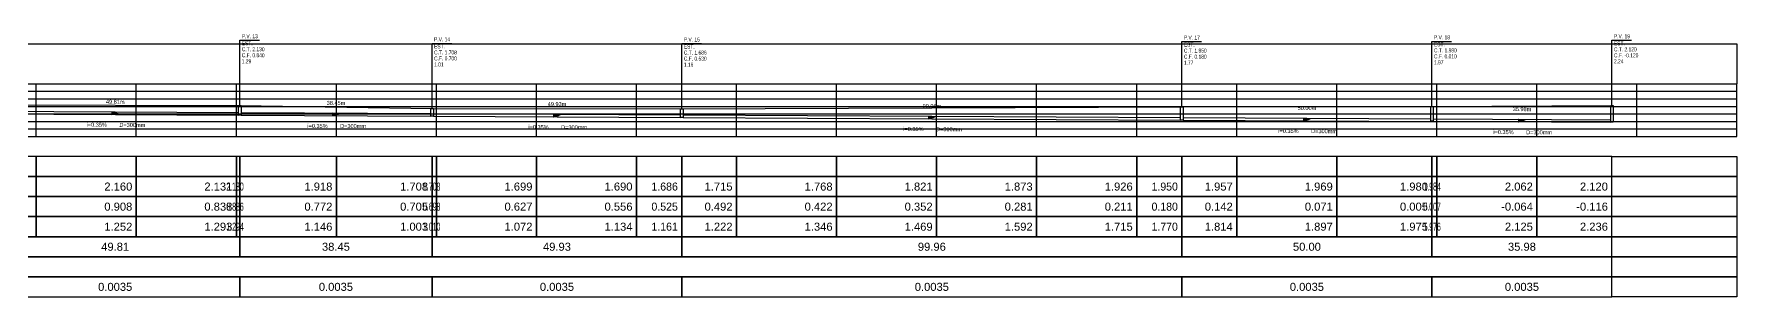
# Model space of a CAD drawing. Extents: x -160 to 364724, y -100 to 7353297.
# Drawn here: x 360605.4 to 360945.8, y 7351309 to 7351361.4 of the extents above; entities that cross this region are included whole.
import ezdxf
from ezdxf.enums import TextEntityAlignment as Align

# ---------------------------------------------------------------- set-up
doc = ezdxf.new("R2010")
doc.units = 0
doc.header["$LTSCALE"] = 5
for name, color, linetype in [('PS_IND_COMPRIMENTO', 7, 'Continuous'), ('PS_IND_DIAMETRO', 7, 'Continuous'), ('PS_IND_FLUXO', 3, 'Continuous'), ('PS_IND_INCLINACAO', 7, 'Continuous'), ('PS_PERFIL_CAIXAS', 7, 'Continuous'), ('PS_PERFIL_COTA_LIN', 7, 'Continuous'), ('PS_PERFIL_COTA_TXT', 5, 'Continuous'), ('PS_PERFIL_GRADE', 8, 'Continuous'), ('PS_PERFIL_TERRENO', 3, 'Continuous'), ('PS_PERFIL_TUBO', 7, 'Continuous'), ('PS_PONTOS_IDENTIFICACAO_LIN', 7, 'Continuous'), ('PS_PONTOS_IDENTIFICACAO_TXT', 7, 'Continuous')]:
    doc.layers.add(name, color=color, linetype=linetype)
doc.styles.get("Standard").update_dxf_attribs({"font": 'arial.ttf'})

# ---------------------------------------------------------------- blocks, each defined once
blk = doc.blocks.new('*U256')
at = {"layer": 'PS_PERFIL_GRADE', "linetype": 'Continuous'}
for p, q in [((0, 0), (0, 10.5)), ((0, 10.5), (760, 10.5)), ((20, 0), (20, 10.5)), ((40, 0), (40, 10.5)), ((60, 0), (60, 10.5)), ((80, 0), (80, 10.5)), ((100, 0), (100, 10.5)), ((120, 0), (120, 10.5)), ((140, 0), (140, 10.5)), ((160, 0), (160, 10.5)), ((180, 0), (180, 10.5)), ((200, 0), (200, 10.5)), ((220, 0), (220, 10.5)), ((240, 0), (240, 10.5)), ((260, 0), (260, 10.5)), ((280, 0), (280, 10.5)), ((300, 0), (300, 10.5)), ((320, 0), (320, 10.5)), ((340, 0), (340, 10.5)), ((360, 0), (360, 10.5)), ((380, 0), (380, 10.5)), ((400, 0), (400, 10.5)), ((420, 0), (420, 10.5)), ((440, 0), (440, 10.5)), ((460, 0), (460, 10.5)), ((480, 0), (480, 10.5)), ((500, 0), (500, 10.5)), ((520, 0), (520, 10.5)), ((540, 0), (540, 10.5)), ((560, 0), (560, 10.5)), ((580, 0), (580, 10.5)), ((600, 0), (600, 10.5)), ((620, 0), (620, 10.5)), ((640, 0), (640, 10.5)), ((660, 0), (660, 10.5)), ((680, 0), (680, 10.5)), ((700, 0), (700, 10.5)), ((720, 0), (720, 10.5)), ((740, 0), (740, 10.5)), ((760, 0), (760, 10.5)), ((0, 9), (760, 9)), ((0, 7.5), (760, 7.5)), ((0, 6), (760, 6)), ((0, 4.5), (760, 4.5)), ((0, 3), (760, 3)), ((0, 1.5), (760, 1.5)), ((0, 0), (760, 0))]:
    blk.add_line(p, q, dxfattribs=at)
blk.add_lwpolyline([(0, 10.5), (0, 18.5), (760, 18.5), (760, 10.5)], dxfattribs=at)
at = {"layer": 'PS_PERFIL_GRADE'}
for s, p in [('5', (-0.8, 10.5)), ('4', (-0.8, 9)), ('3', (-0.8, 7.5)), ('2', (-0.8, 6)), ('0', (-0.8, 3)), ('1', (-0.8, 4.5)), ('-1', (-0.8, 1.5)), ('-2', (-0.8, 0))]:
    blk.add_text(s, height=1.6, dxfattribs=at).set_placement(p, align=Align.MIDDLE_RIGHT)

msp = doc.modelspace()

# ---------------------------------------------------------------- linework, layer by layer
at = {"layer": 'PS_IND_FLUXO'}
for points in [[(360620.793, 7351345.633, 0.8, 0, 0), (360622.393, 7351345.624, 0, 0, 0)], [(360664.923, 7351345.407, 0.8, 0, 0), (360666.523, 7351345.398, 0, 0, 0)], [(360709.113, 7351345.167, 0.8, 0, 0), (360710.713, 7351345.158, 0, 0, 0)], [(360784.061, 7351344.781, 0.8, 0, 0), (360785.661, 7351344.772, 0, 0, 0)], [(360859.042, 7351344.387, 0.8, 0, 0), (360860.642, 7351344.378, 0, 0, 0)], [(360902.032, 7351344.169, 0.8, 0, 0), (360903.632, 7351344.16, 0, 0, 0)]]:
    msp.add_lwpolyline(points, format="xyseb", dxfattribs=at)
at = {"layer": 'PS_PERFIL_CAIXAS', "linetype": 'Continuous'}
for points in [[(360646.249, 7351347.214), (360646.749, 7351347.214), (360646.749, 7351345.279), (360646.249, 7351345.279)], [(360684.697, 7351346.581), (360685.197, 7351346.581), (360685.197, 7351345.069), (360684.697, 7351345.069)], [(360734.629, 7351346.548), (360735.129, 7351346.548), (360735.129, 7351344.814), (360734.629, 7351344.814)], [(360834.593, 7351346.944), (360835.093, 7351346.944), (360835.093, 7351344.289), (360834.593, 7351344.289)], [(360884.591, 7351346.989), (360885.091, 7351346.989), (360885.091, 7351344.034), (360884.591, 7351344.034)], [(360920.573, 7351347.199), (360921.073, 7351347.199), (360921.073, 7351343.839), (360920.573, 7351343.839)]]:
    msp.add_lwpolyline(points, close=True, dxfattribs=at)
at = {"layer": 'PS_PERFIL_COTA_LIN', "linetype": 'Continuous'}
for points in [[(360596.687, 7351337.019), (360596.687, 7351333.019), (360605.815, 7351333.019), (360605.815, 7351337.019)], [(360605.815, 7351337.019), (360605.815, 7351333.019), (360625.815, 7351333.019), (360625.815, 7351337.019)], [(360625.815, 7351337.019), (360625.815, 7351333.019), (360645.815, 7351333.019), (360645.815, 7351337.019)], [(360645.815, 7351337.019), (360645.815, 7351333.019), (360646.499, 7351333.019), (360646.499, 7351337.019)], [(360646.499, 7351337.019), (360646.499, 7351333.019), (360665.815, 7351333.019), (360665.815, 7351337.019)], [(360665.815, 7351337.019), (360665.815, 7351333.019), (360684.947, 7351333.019), (360684.947, 7351337.019)], [(360684.947, 7351337.019), (360684.947, 7351333.019), (360685.815, 7351333.019), (360685.815, 7351337.019)], [(360685.815, 7351337.019), (360685.815, 7351333.019), (360705.815, 7351333.019), (360705.815, 7351337.019)], [(360705.815, 7351337.019), (360705.815, 7351333.019), (360725.815, 7351333.019), (360725.815, 7351337.019)], [(360725.815, 7351337.019), (360725.815, 7351333.019), (360734.879, 7351333.019), (360734.879, 7351337.019)], [(360734.879, 7351337.019), (360734.879, 7351333.019), (360745.815, 7351333.019), (360745.815, 7351337.019)], [(360745.815, 7351337.019), (360745.815, 7351333.019), (360765.815, 7351333.019), (360765.815, 7351337.019)], [(360765.815, 7351337.019), (360765.815, 7351333.019), (360785.815, 7351333.019), (360785.815, 7351337.019)], [(360785.815, 7351337.019), (360785.815, 7351333.019), (360805.815, 7351333.019), (360805.815, 7351337.019)], [(360805.815, 7351337.019), (360805.815, 7351333.019), (360825.815, 7351333.019), (360825.815, 7351337.019)], [(360825.815, 7351337.019), (360825.815, 7351333.019), (360834.843, 7351333.019), (360834.843, 7351337.019)], [(360834.843, 7351337.019), (360834.843, 7351333.019), (360845.815, 7351333.019), (360845.815, 7351337.019)], [(360845.815, 7351337.019), (360845.815, 7351333.019), (360865.815, 7351333.019), (360865.815, 7351337.019)], [(360865.815, 7351337.019), (360865.815, 7351333.019), (360884.841, 7351333.019), (360884.841, 7351337.019)], [(360884.841, 7351337.019), (360884.841, 7351333.019), (360885.815, 7351333.019), (360885.815, 7351337.019)], [(360885.815, 7351337.019), (360885.815, 7351333.019), (360905.815, 7351333.019), (360905.815, 7351337.019)], [(360905.815, 7351337.019), (360905.815, 7351333.019), (360920.823, 7351333.019), (360920.823, 7351337.019)], [(360945.815, 7351337.019), (360945.815, 7351333.019), (360920.823, 7351333.019), (360920.823, 7351337.019)], [(360596.687, 7351333.019), (360596.687, 7351329.019), (360605.815, 7351329.019), (360605.815, 7351333.019)], [(360605.815, 7351333.019), (360605.815, 7351329.019), (360625.815, 7351329.019), (360625.815, 7351333.019)], [(360625.815, 7351333.019), (360625.815, 7351329.019), (360645.815, 7351329.019), (360645.815, 7351333.019)], [(360645.815, 7351333.019), (360645.815, 7351329.019), (360646.499, 7351329.019), (360646.499, 7351333.019)], [(360646.499, 7351333.019), (360646.499, 7351329.019), (360665.815, 7351329.019), (360665.815, 7351333.019)], [(360665.815, 7351333.019), (360665.815, 7351329.019), (360684.947, 7351329.019), (360684.947, 7351333.019)], [(360684.947, 7351333.019), (360684.947, 7351329.019), (360685.815, 7351329.019), (360685.815, 7351333.019)], [(360685.815, 7351333.019), (360685.815, 7351329.019), (360705.815, 7351329.019), (360705.815, 7351333.019)], [(360705.815, 7351333.019), (360705.815, 7351329.019), (360725.815, 7351329.019), (360725.815, 7351333.019)], [(360725.815, 7351333.019), (360725.815, 7351329.019), (360734.879, 7351329.019), (360734.879, 7351333.019)], [(360734.879, 7351333.019), (360734.879, 7351329.019), (360745.815, 7351329.019), (360745.815, 7351333.019)], [(360745.815, 7351333.019), (360745.815, 7351329.019), (360765.815, 7351329.019), (360765.815, 7351333.019)], [(360765.815, 7351333.019), (360765.815, 7351329.019), (360785.815, 7351329.019), (360785.815, 7351333.019)], [(360785.815, 7351333.019), (360785.815, 7351329.019), (360805.815, 7351329.019), (360805.815, 7351333.019)], [(360805.815, 7351333.019), (360805.815, 7351329.019), (360825.815, 7351329.019), (360825.815, 7351333.019)], [(360825.815, 7351333.019), (360825.815, 7351329.019), (360834.843, 7351329.019), (360834.843, 7351333.019)], [(360834.843, 7351333.019), (360834.843, 7351329.019), (360845.815, 7351329.019), (360845.815, 7351333.019)], [(360845.815, 7351333.019), (360845.815, 7351329.019), (360865.815, 7351329.019), (360865.815, 7351333.019)], [(360865.815, 7351333.019), (360865.815, 7351329.019), (360884.841, 7351329.019), (360884.841, 7351333.019)], [(360884.841, 7351333.019), (360884.841, 7351329.019), (360885.815, 7351329.019), (360885.815, 7351333.019)], [(360885.815, 7351333.019), (360885.815, 7351329.019), (360905.815, 7351329.019), (360905.815, 7351333.019)], [(360905.815, 7351333.019), (360905.815, 7351329.019), (360920.823, 7351329.019), (360920.823, 7351333.019)], [(360945.815, 7351333.019), (360945.815, 7351329.019), (360920.823, 7351329.019), (360920.823, 7351333.019)], [(360596.687, 7351329.019), (360596.687, 7351325.019), (360605.815, 7351325.019), (360605.815, 7351329.019)], [(360605.815, 7351329.019), (360605.815, 7351325.019), (360625.815, 7351325.019), (360625.815, 7351329.019)], [(360625.815, 7351329.019), (360625.815, 7351325.019), (360645.815, 7351325.019), (360645.815, 7351329.019)], [(360645.815, 7351329.019), (360645.815, 7351325.019), (360646.499, 7351325.019), (360646.499, 7351329.019)], [(360646.499, 7351329.019), (360646.499, 7351325.019), (360665.815, 7351325.019), (360665.815, 7351329.019)], [(360665.815, 7351329.019), (360665.815, 7351325.019), (360684.947, 7351325.019), (360684.947, 7351329.019)], [(360684.947, 7351329.019), (360684.947, 7351325.019), (360685.815, 7351325.019), (360685.815, 7351329.019)], [(360685.815, 7351329.019), (360685.815, 7351325.019), (360705.815, 7351325.019), (360705.815, 7351329.019)], [(360705.815, 7351329.019), (360705.815, 7351325.019), (360725.815, 7351325.019), (360725.815, 7351329.019)], [(360725.815, 7351329.019), (360725.815, 7351325.019), (360734.879, 7351325.019), (360734.879, 7351329.019)], [(360734.879, 7351329.019), (360734.879, 7351325.019), (360745.815, 7351325.019), (360745.815, 7351329.019)], [(360745.815, 7351329.019), (360745.815, 7351325.019), (360765.815, 7351325.019), (360765.815, 7351329.019)], [(360765.815, 7351329.019), (360765.815, 7351325.019), (360785.815, 7351325.019), (360785.815, 7351329.019)], [(360785.815, 7351329.019), (360785.815, 7351325.019), (360805.815, 7351325.019), (360805.815, 7351329.019)], [(360805.815, 7351329.019), (360805.815, 7351325.019), (360825.815, 7351325.019), (360825.815, 7351329.019)], [(360825.815, 7351329.019), (360825.815, 7351325.019), (360834.843, 7351325.019), (360834.843, 7351329.019)], [(360834.843, 7351329.019), (360834.843, 7351325.019), (360845.815, 7351325.019), (360845.815, 7351329.019)], [(360845.815, 7351329.019), (360845.815, 7351325.019), (360865.815, 7351325.019), (360865.815, 7351329.019)], [(360865.815, 7351329.019), (360865.815, 7351325.019), (360884.841, 7351325.019), (360884.841, 7351329.019)], [(360884.841, 7351329.019), (360884.841, 7351325.019), (360885.815, 7351325.019), (360885.815, 7351329.019)], [(360885.815, 7351329.019), (360885.815, 7351325.019), (360905.815, 7351325.019), (360905.815, 7351329.019)], [(360905.815, 7351329.019), (360905.815, 7351325.019), (360920.823, 7351325.019), (360920.823, 7351329.019)], [(360945.815, 7351329.019), (360945.815, 7351325.019), (360920.823, 7351325.019), (360920.823, 7351329.019)], [(360596.687, 7351325.019), (360596.687, 7351321.019), (360605.815, 7351321.019), (360605.815, 7351325.019)], [(360605.815, 7351325.019), (360605.815, 7351321.019), (360625.815, 7351321.019), (360625.815, 7351325.019)], [(360625.815, 7351325.019), (360625.815, 7351321.019), (360645.815, 7351321.019), (360645.815, 7351325.019)], [(360645.815, 7351325.019), (360645.815, 7351321.019), (360646.499, 7351321.019), (360646.499, 7351325.019)], [(360646.499, 7351325.019), (360646.499, 7351321.019), (360665.815, 7351321.019), (360665.815, 7351325.019)], [(360665.815, 7351325.019), (360665.815, 7351321.019), (360684.947, 7351321.019), (360684.947, 7351325.019)], [(360684.947, 7351325.019), (360684.947, 7351321.019), (360685.815, 7351321.019), (360685.815, 7351325.019)], [(360685.815, 7351325.019), (360685.815, 7351321.019), (360705.815, 7351321.019), (360705.815, 7351325.019)], [(360705.815, 7351325.019), (360705.815, 7351321.019), (360725.815, 7351321.019), (360725.815, 7351325.019)], [(360725.815, 7351325.019), (360725.815, 7351321.019), (360734.879, 7351321.019), (360734.879, 7351325.019)], [(360734.879, 7351325.019), (360734.879, 7351321.019), (360745.815, 7351321.019), (360745.815, 7351325.019)], [(360745.815, 7351325.019), (360745.815, 7351321.019), (360765.815, 7351321.019), (360765.815, 7351325.019)], [(360765.815, 7351325.019), (360765.815, 7351321.019), (360785.815, 7351321.019), (360785.815, 7351325.019)], [(360785.815, 7351325.019), (360785.815, 7351321.019), (360805.815, 7351321.019), (360805.815, 7351325.019)], [(360805.815, 7351325.019), (360805.815, 7351321.019), (360825.815, 7351321.019), (360825.815, 7351325.019)], [(360825.815, 7351325.019), (360825.815, 7351321.019), (360834.843, 7351321.019), (360834.843, 7351325.019)], [(360834.843, 7351325.019), (360834.843, 7351321.019), (360845.815, 7351321.019), (360845.815, 7351325.019)], [(360845.815, 7351325.019), (360845.815, 7351321.019), (360865.815, 7351321.019), (360865.815, 7351325.019)], [(360865.815, 7351325.019), (360865.815, 7351321.019), (360884.841, 7351321.019), (360884.841, 7351325.019)], [(360884.841, 7351325.019), (360884.841, 7351321.019), (360885.815, 7351321.019), (360885.815, 7351325.019)], [(360885.815, 7351325.019), (360885.815, 7351321.019), (360905.815, 7351321.019), (360905.815, 7351325.019)], [(360905.815, 7351325.019), (360905.815, 7351321.019), (360920.823, 7351321.019), (360920.823, 7351325.019)], [(360945.815, 7351325.019), (360945.815, 7351321.019), (360920.823, 7351321.019), (360920.823, 7351325.019)], [(360596.687, 7351321.019), (360596.687, 7351317.019), (360646.499, 7351317.019), (360646.499, 7351321.019)], [(360646.499, 7351321.019), (360646.499, 7351317.019), (360684.947, 7351317.019), (360684.947, 7351321.019)], [(360684.947, 7351321.019), (360684.947, 7351317.019), (360734.879, 7351317.019), (360734.879, 7351321.019)], [(360734.879, 7351321.019), (360734.879, 7351317.019), (360834.843, 7351317.019), (360834.843, 7351321.019)], [(360834.843, 7351321.019), (360834.843, 7351317.019), (360884.841, 7351317.019), (360884.841, 7351321.019)], [(360884.841, 7351321.019), (360884.841, 7351317.019), (360920.823, 7351317.019), (360920.823, 7351321.019)], [(360945.815, 7351321.019), (360945.815, 7351317.019), (360920.823, 7351317.019), (360920.823, 7351321.019)], [(360205.815, 7351317.019), (360205.815, 7351313.019), (360920.823, 7351313.019), (360920.823, 7351317.019)], [(360945.815, 7351317.019), (360945.815, 7351313.019), (360920.823, 7351313.019), (360920.823, 7351317.019)], [(360596.687, 7351313.019), (360596.687, 7351309.019), (360646.499, 7351309.019), (360646.499, 7351313.019)], [(360646.499, 7351313.019), (360646.499, 7351309.019), (360684.947, 7351309.019), (360684.947, 7351313.019)], [(360684.947, 7351313.019), (360684.947, 7351309.019), (360734.879, 7351309.019), (360734.879, 7351313.019)], [(360734.879, 7351313.019), (360734.879, 7351309.019), (360834.843, 7351309.019), (360834.843, 7351313.019)], [(360834.843, 7351313.019), (360834.843, 7351309.019), (360884.841, 7351309.019), (360884.841, 7351313.019)], [(360884.841, 7351313.019), (360884.841, 7351309.019), (360920.823, 7351309.019), (360920.823, 7351313.019)], [(360945.815, 7351313.019), (360945.815, 7351309.019), (360920.823, 7351309.019), (360920.823, 7351313.019)]]:
    msp.add_lwpolyline(points, close=True, dxfattribs=at)
for points in [[(360605.815, 7351321.019), (360625.815, 7351321.019)], [(360625.815, 7351321.019), (360645.815, 7351321.019)], [(360645.815, 7351321.019), (360646.499, 7351321.019)], [(360665.815, 7351321.019), (360684.947, 7351321.019)], [(360685.815, 7351321.019), (360705.815, 7351321.019)], [(360705.815, 7351321.019), (360725.815, 7351321.019)], [(360725.815, 7351321.019), (360734.879, 7351321.019)], [(360745.815, 7351321.019), (360765.815, 7351321.019)], [(360765.815, 7351321.019), (360785.815, 7351321.019)], [(360785.815, 7351321.019), (360805.815, 7351321.019)], [(360805.815, 7351321.019), (360825.815, 7351321.019)], [(360825.815, 7351321.019), (360834.843, 7351321.019)], [(360845.815, 7351321.019), (360865.815, 7351321.019)], [(360865.815, 7351321.019), (360884.841, 7351321.019)], [(360885.815, 7351321.019), (360905.815, 7351321.019)], [(360905.815, 7351321.019), (360920.823, 7351321.019)], [(360596.687, 7351317.019), (360605.815, 7351317.019)], [(360605.815, 7351317.019), (360625.815, 7351317.019)], [(360605.815, 7351317.019), (360625.815, 7351317.019)], [(360625.815, 7351317.019), (360645.815, 7351317.019)], [(360625.815, 7351317.019), (360645.815, 7351317.019)], [(360645.815, 7351317.019), (360646.499, 7351317.019)], [(360645.815, 7351317.019), (360646.499, 7351317.019)], [(360646.499, 7351317.019), (360665.815, 7351317.019)], [(360665.815, 7351317.019), (360684.947, 7351317.019)], [(360665.815, 7351317.019), (360684.947, 7351317.019)], [(360684.947, 7351317.019), (360685.815, 7351317.019)], [(360685.815, 7351317.019), (360705.815, 7351317.019)], [(360685.815, 7351317.019), (360705.815, 7351317.019)], [(360705.815, 7351317.019), (360725.815, 7351317.019)], [(360705.815, 7351317.019), (360725.815, 7351317.019)], [(360725.815, 7351317.019), (360734.879, 7351317.019)], [(360725.815, 7351317.019), (360734.879, 7351317.019)], [(360734.879, 7351317.019), (360745.815, 7351317.019)], [(360745.815, 7351317.019), (360765.815, 7351317.019)], [(360745.815, 7351317.019), (360765.815, 7351317.019)], [(360765.815, 7351317.019), (360785.815, 7351317.019)], [(360765.815, 7351317.019), (360785.815, 7351317.019)], [(360785.815, 7351317.019), (360805.815, 7351317.019)], [(360785.815, 7351317.019), (360805.815, 7351317.019)], [(360805.815, 7351317.019), (360825.815, 7351317.019)], [(360805.815, 7351317.019), (360825.815, 7351317.019)], [(360825.815, 7351317.019), (360834.843, 7351317.019)], [(360825.815, 7351317.019), (360834.843, 7351317.019)], [(360834.843, 7351317.019), (360845.815, 7351317.019)], [(360845.815, 7351317.019), (360865.815, 7351317.019)], [(360845.815, 7351317.019), (360865.815, 7351317.019)], [(360865.815, 7351317.019), (360884.841, 7351317.019)], [(360865.815, 7351317.019), (360884.841, 7351317.019)], [(360885.815, 7351317.019), (360905.815, 7351317.019)], [(360885.815, 7351317.019), (360905.815, 7351317.019)], [(360905.815, 7351317.019), (360920.823, 7351317.019)], [(360905.815, 7351317.019), (360920.823, 7351317.019)], [(360596.687, 7351313.019), (360605.815, 7351313.019)], [(360605.815, 7351313.019), (360625.815, 7351313.019)], [(360605.815, 7351313.019), (360625.815, 7351313.019)], [(360625.815, 7351313.019), (360645.815, 7351313.019)], [(360625.815, 7351313.019), (360645.815, 7351313.019)], [(360645.815, 7351313.019), (360646.499, 7351313.019)], [(360645.815, 7351313.019), (360646.499, 7351313.019)], [(360646.499, 7351313.019), (360665.815, 7351313.019)], [(360665.815, 7351313.019), (360684.947, 7351313.019)], [(360665.815, 7351313.019), (360684.947, 7351313.019)], [(360684.947, 7351313.019), (360685.815, 7351313.019)], [(360685.815, 7351313.019), (360705.815, 7351313.019)], [(360685.815, 7351313.019), (360705.815, 7351313.019)], [(360705.815, 7351313.019), (360725.815, 7351313.019)], [(360705.815, 7351313.019), (360725.815, 7351313.019)], [(360725.815, 7351313.019), (360734.879, 7351313.019)], [(360725.815, 7351313.019), (360734.879, 7351313.019)], [(360734.879, 7351313.019), (360745.815, 7351313.019)], [(360745.815, 7351313.019), (360765.815, 7351313.019)], [(360745.815, 7351313.019), (360765.815, 7351313.019)], [(360765.815, 7351313.019), (360785.815, 7351313.019)], [(360765.815, 7351313.019), (360785.815, 7351313.019)], [(360785.815, 7351313.019), (360805.815, 7351313.019)], [(360785.815, 7351313.019), (360805.815, 7351313.019)], [(360805.815, 7351313.019), (360825.815, 7351313.019)], [(360805.815, 7351313.019), (360825.815, 7351313.019)], [(360825.815, 7351313.019), (360834.843, 7351313.019)], [(360825.815, 7351313.019), (360834.843, 7351313.019)], [(360834.843, 7351313.019), (360845.815, 7351313.019)], [(360845.815, 7351313.019), (360865.815, 7351313.019)], [(360845.815, 7351313.019), (360865.815, 7351313.019)], [(360865.815, 7351313.019), (360884.841, 7351313.019)], [(360865.815, 7351313.019), (360884.841, 7351313.019)], [(360885.815, 7351313.019), (360905.815, 7351313.019)], [(360885.815, 7351313.019), (360905.815, 7351313.019)], [(360905.815, 7351313.019), (360920.823, 7351313.019)], [(360905.815, 7351313.019), (360920.823, 7351313.019)], [(360605.815, 7351309.019), (360625.815, 7351309.019)], [(360625.815, 7351309.019), (360645.815, 7351309.019)], [(360645.815, 7351309.019), (360646.499, 7351309.019)], [(360665.815, 7351309.019), (360684.947, 7351309.019)], [(360685.815, 7351309.019), (360705.815, 7351309.019)], [(360705.815, 7351309.019), (360725.815, 7351309.019)], [(360725.815, 7351309.019), (360734.879, 7351309.019)], [(360745.815, 7351309.019), (360765.815, 7351309.019)], [(360765.815, 7351309.019), (360785.815, 7351309.019)], [(360785.815, 7351309.019), (360805.815, 7351309.019)], [(360805.815, 7351309.019), (360825.815, 7351309.019)], [(360825.815, 7351309.019), (360834.843, 7351309.019)], [(360845.815, 7351309.019), (360865.815, 7351309.019)], [(360865.815, 7351309.019), (360884.841, 7351309.019)], [(360885.815, 7351309.019), (360905.815, 7351309.019)], [(360905.815, 7351309.019), (360920.823, 7351309.019)]]:
    msp.add_lwpolyline(points, dxfattribs=at)
at = {"layer": 'PS_PERFIL_TERRENO', "linetype": 'Continuous'}
msp.add_lwpolyline([(360205.815, 7351346.104), (360226.845, 7351346.414), (360247.324, 7351346.578), (360279.528, 7351346.504), (360304.657, 7351346.539), (360325.814, 7351346.284), (360354.659, 7351346.431), (360404.659, 7351346.818), (360453.634, 7351346.899), (360503.634, 7351347.689), (360553.58, 7351347.289), (360596.687, 7351347.323), (360646.499, 7351347.214), (360684.947, 7351346.581), (360734.879, 7351346.548), (360834.843, 7351346.944), (360884.841, 7351346.989), (360920.823, 7351347.199)], dxfattribs=at)
at = {"layer": 'PS_PERFIL_TUBO', "linetype": 'Continuous'}
for points in [[(360596.937, 7351345.534), (360646.249, 7351345.273), (360646.249, 7351345.723), (360596.937, 7351345.984)], [(360646.749, 7351345.279), (360684.697, 7351345.076), (360684.697, 7351345.526), (360646.749, 7351345.729)], [(360685.197, 7351345.069), (360734.629, 7351344.806), (360734.629, 7351345.256), (360685.197, 7351345.519)], [(360735.129, 7351344.814), (360834.593, 7351344.289), (360834.593, 7351344.739), (360735.129, 7351345.264)], [(360835.093, 7351344.289), (360884.591, 7351344.026), (360884.591, 7351344.476), (360835.093, 7351344.739)], [(360885.091, 7351344.034), (360920.573, 7351343.845), (360920.573, 7351344.295), (360885.091, 7351344.484)]]:
    msp.add_lwpolyline(points, close=True, dxfattribs=at)
at = {"layer": 'PS_PONTOS_IDENTIFICACAO_LIN', "linetype": 'Continuous'}
for points in [[(360646.499, 7351347.214), (360646.499, 7351360.214), (360650.419, 7351360.214)], [(360684.947, 7351346.581), (360684.947, 7351359.581), (360688.867, 7351359.581)], [(360734.879, 7351346.548), (360734.879, 7351359.548), (360738.799, 7351359.548)], [(360834.843, 7351346.944), (360834.843, 7351359.944), (360838.763, 7351359.944)], [(360884.841, 7351346.989), (360884.841, 7351359.989), (360888.761, 7351359.989)], [(360920.823, 7351347.199), (360920.823, 7351360.199), (360924.743, 7351360.199)]]:
    msp.add_lwpolyline(points, dxfattribs=at)

# ---------------------------------------------------------------- block references
at = {"layer": 'PS_PERFIL_GRADE'}
msp.add_blockref('*U256', (360185.815, 7351341.019), dxfattribs=at)

# ---------------------------------------------------------------- texts
at = {"layer": 'PS_IND_COMPRIMENTO', "width": 0.8}
for s, rotation, p in [('49.81m', 359.69674, (360621.605, 7351347.928)), ('38.45m', 359.69426, (360665.735, 7351347.703)), ('49.93m', 359.69574, (360709.925, 7351347.463)), ('99.96m', 359.69758, (360784.873, 7351347.076)), ('50.00m', 359.69615, (360859.854, 7351346.683)), ('35.98m', 359.69481, (360902.845, 7351346.464))]:
    msp.add_text(s, height=0.8, rotation=rotation, dxfattribs=at).set_placement(p, align=Align.MIDDLE_CENTER)
at = {"layer": 'PS_IND_DIAMETRO', "width": 0.8}
for rotation, p in [(359.69674, (360625.021, 7351343.31)), (359.69426, (360669.151, 7351343.084)), (359.69574, (360713.341, 7351342.844)), (359.69758, (360788.289, 7351342.458)), (359.69615, (360863.27, 7351342.064)), (359.69481, (360906.26, 7351341.846))]:
    msp.add_text('D=300mm', height=0.8, rotation=rotation, dxfattribs=at).set_placement(p, align=Align.MIDDLE_CENTER)
at = {"layer": 'PS_IND_INCLINACAO', "width": 0.8}
for rotation, p in [(359.69674, (360617.901, 7351343.348)), (359.69426, (360662.031, 7351343.122)), (359.69574, (360706.221, 7351342.882)), (359.69758, (360781.169, 7351342.496)), (359.69615, (360856.15, 7351342.102)), (359.69481, (360899.14, 7351341.884))]:
    msp.add_text('i=0.35%', height=0.8, rotation=rotation, dxfattribs=at).set_placement(p, align=Align.MIDDLE_CENTER)
at = {"layer": 'PS_PERFIL_COTA_TXT'}
for s, p in [('2.160', (360625.015, 7351331.019)), ('2.131', (360645.015, 7351331.019)), ('1.918', (360665.015, 7351331.019)), ('1.708', (360684.147, 7351331.019)), ('1.699', (360705.015, 7351331.019)), ('1.690', (360725.015, 7351331.019)), ('1.715', (360745.015, 7351331.019)), ('1.768', (360765.015, 7351331.019)), ('1.821', (360785.015, 7351331.019)), ('1.873', (360805.015, 7351331.019)), ('1.926', (360825.015, 7351331.019)), ('1.957', (360845.015, 7351331.019)), ('1.969', (360865.015, 7351331.019)), ('1.980', (360884.041, 7351331.019)), ('2.062', (360905.015, 7351331.019)), ('2.120', (360920.023, 7351331.019)), ('0.908', (360625.015, 7351327.019)), ('0.838', (360645.015, 7351327.019)), ('0.772', (360665.015, 7351327.019)), ('0.705', (360684.147, 7351327.019)), ('0.627', (360705.015, 7351327.019)), ('0.556', (360725.015, 7351327.019)), ('0.492', (360745.015, 7351327.019)), ('0.422', (360765.015, 7351327.019)), ('0.352', (360785.015, 7351327.019)), ('0.281', (360805.015, 7351327.019)), ('0.211', (360825.015, 7351327.019)), ('0.142', (360845.015, 7351327.019)), ('0.071', (360865.015, 7351327.019)), ('0.005', (360884.041, 7351327.019)), ('-0.064', (360905.015, 7351327.019)), ('-0.116', (360920.023, 7351327.019)), ('1.252', (360625.015, 7351323.019)), ('1.293', (360645.015, 7351323.019)), ('1.146', (360665.015, 7351323.019)), ('1.003', (360684.147, 7351323.019)), ('1.072', (360705.015, 7351323.019)), ('1.134', (360725.015, 7351323.019)), ('1.222', (360745.015, 7351323.019)), ('1.346', (360765.015, 7351323.019)), ('1.469', (360785.015, 7351323.019)), ('1.592', (360805.015, 7351323.019)), ('1.715', (360825.015, 7351323.019)), ('1.814', (360845.015, 7351323.019)), ('1.897', (360865.015, 7351323.019)), ('1.975', (360884.041, 7351323.019)), ('2.125', (360905.015, 7351323.019)), ('2.236', (360920.023, 7351323.019))]:
    msp.add_text(s, height=1.6, dxfattribs=at).set_placement(p, align=Align.MIDDLE_RIGHT)
for s, width, p in [('2.130', 0.5, (360647.299, 7351331.019)), ('1.708', 0.5, (360686.615, 7351331.019)), ('1.686', 0.944225, (360734.079, 7351331.019)), ('1.950', 0.940424, (360834.043, 7351331.019)), ('1.984', 0.5, (360886.615, 7351331.019)), ('0.836', 0.5, (360647.299, 7351327.019)), ('0.698', 0.5, (360686.615, 7351327.019)), ('0.525', 0.944225, (360734.079, 7351327.019)), ('0.180', 0.940424, (360834.043, 7351327.019)), ('0.007', 0.5, (360886.615, 7351327.019)), ('1.294', 0.5, (360647.299, 7351323.019)), ('1.010', 0.5, (360686.615, 7351323.019)), ('1.161', 0.944225, (360734.079, 7351323.019)), ('1.770', 0.940424, (360834.043, 7351323.019)), ('1.976', 0.5, (360886.615, 7351323.019))]:
    msp.add_text(s, height=1.6, dxfattribs=dict(at, width=width)).set_placement(p, align=Align.MIDDLE_RIGHT)
for s, p in [('49.81', (360621.593, 7351319.019)), ('38.45', (360665.723, 7351319.019)), ('49.93', (360709.913, 7351319.019)), ('99.96', (360784.861, 7351319.019)), ('50.00', (360859.842, 7351319.019)), ('35.98', (360902.832, 7351319.019)), ('0.0035', (360621.593, 7351311.019)), ('0.0035', (360665.723, 7351311.019)), ('0.0035', (360709.913, 7351311.019)), ('0.0035', (360784.861, 7351311.019)), ('0.0035', (360859.842, 7351311.019)), ('0.0035', (360902.832, 7351311.019))]:
    msp.add_text(s, height=1.6, dxfattribs=at).set_placement(p, align=Align.MIDDLE_CENTER)
at = {"layer": 'PS_PONTOS_IDENTIFICACAO_TXT', "width": 0.7}
for s, p in [('P.V. 13', (360646.899, 7351360.614)), ('P.V. 17', (360835.243, 7351360.344)), ('P.V. 18', (360885.241, 7351360.389)), ('P.V. 19', (360921.223, 7351360.599)), ('C.T. 2.130', (360646.899, 7351358.014)), ('C.F. 0.840', (360646.899, 7351356.814)), ('EST. ', (360646.899, 7351359.214)), ('C.T. 1.708', (360685.347, 7351357.381)), ('P.V. 14', (360685.347, 7351359.981)), ('EST. ', (360685.347, 7351358.581)), ('C.T. 1.686', (360735.279, 7351357.348)), ('P.V. 15', (360735.279, 7351359.948)), ('EST. ', (360735.279, 7351358.548)), ('C.T. 1.950', (360835.243, 7351357.744)), ('EST. ', (360835.243, 7351358.944)), ('C.T. 1.980', (360885.241, 7351357.789)), ('EST. ', (360885.241, 7351358.989)), ('C.T. 2.120', (360921.223, 7351357.999)), ('EST. ', (360921.223, 7351359.199)), ('1.29', (360646.899, 7351355.614)), ('C.F. 0.700', (360685.347, 7351356.181)), ('1.01', (360685.347, 7351354.981)), ('C.F. 0.530', (360735.279, 7351356.148)), ('1.16', (360735.279, 7351354.948)), ('C.F. 0.180', (360835.243, 7351356.544)), ('1.77', (360835.243, 7351355.344)), ('C.F. 0.010', (360885.241, 7351356.589)), ('1.97', (360885.241, 7351355.389)), ('C.F. -0.120', (360921.223, 7351356.799)), ('2.24', (360921.223, 7351355.599))]:
    msp.add_text(s, height=0.8, dxfattribs=at).set_placement(p)

doc.saveas('drawing.dxf')
